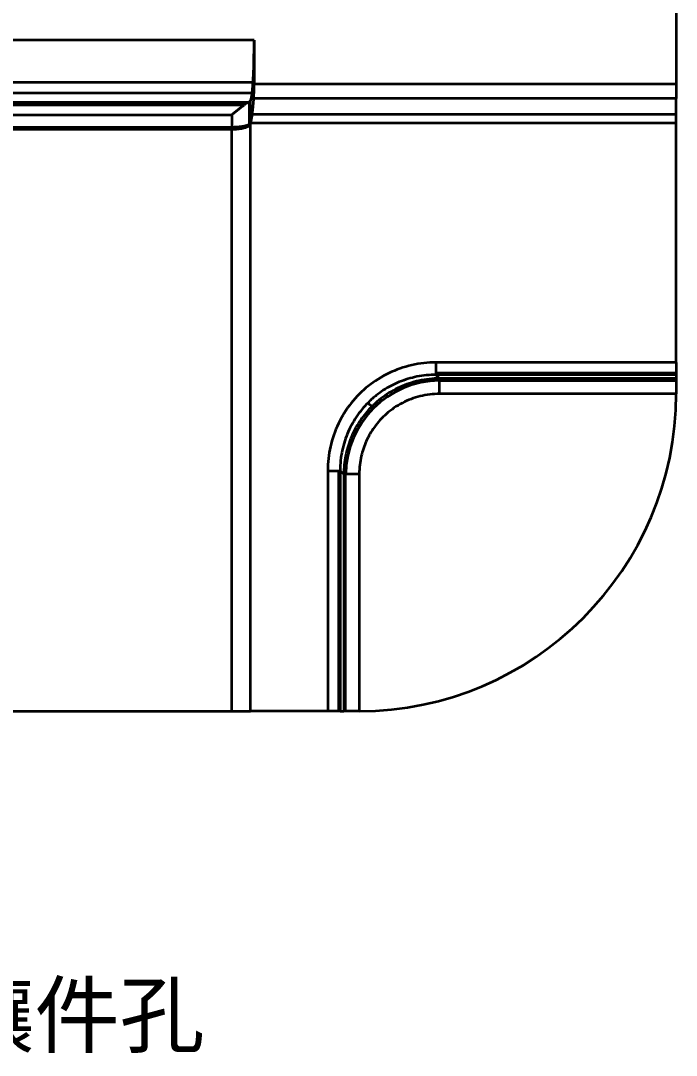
# Model space of a CAD drawing. Header units: millimetres. Extents: x -467 to 269, y 332 to 784.
# Drawn here: x -101.8 to 3.3, y 331.8 to 497.5 of the extents above; entities that cross this region are included whole.
import ezdxf

# ---------------------------------------------------------------- set-up
doc = ezdxf.new("R2010")
doc.units = ezdxf.units.MM
doc.layers.add('10', color=7, linetype='Continuous', true_color=0xffffff)
doc.styles.add('Capful-A', font='')
doc.styles.get('Capful-A').set_extended_font_data('Microsoft YaHei')

msp = doc.modelspace()

# ---------------------------------------------------------------- linework, layer by layer
at = {"layer": '10', "color": 7, "linetype": 'Continuous', "lineweight": 35}
for p, q in [((3.263, 710.543), (3.263, 487.295)), ((-64.405, 494.346), (-64.405, 487.295)), ((-105.075, 487.637), (-64.569, 487.637)), ((3.263, 487.295), (-64.405, 487.295)), ((3.263, 487.295), (3.263, 485.029)), ((-64.744, 485.9), (-64.976, 484.713)), ((-66.031, 483.948), (-104.398, 483.948)), ((-65.386, 484.347), (-104.181, 484.347)), ((-65.126, 480.884), (-65.126, 484.501)), ((-64.976, 481.129), (-64.976, 484.713)), ((3.263, 485.029), (-64.459, 485.029)), ((-106.112, 482.405), (-67.987, 482.405)), ((-67.987, 482.405), (-67.987, 480.387)), ((-64.705, 482.516), (-64.976, 481.129)), ((-64.705, 482.516), (3.263, 482.516)), ((3.263, 481.129), (3.263, 482.516)), ((-64.976, 386.87), (-64.976, 481.129)), ((-64.976, 481.129), (3.263, 481.129)), ((3.263, 442.733), (3.263, 481.129)), ((-67.987, 480.387), (-395.487, 480.387)), ((-395.487, 480.096), (-67.987, 480.096)), ((-67.987, 386.87), (-67.987, 480.096)), ((-35.27, 442.733), (-35.27, 440.753)), ((3.263, 442.733), (-35.27, 442.733)), ((3.263, 442.733), (3.263, 440.753)), ((3.263, 440.995), (-35.27, 440.995)), ((-34.69, 440.173), (-35.27, 440.753)), ((3.263, 440.753), (-35.27, 440.753)), ((3.263, 440.173), (-34.69, 440.173)), ((-34.69, 437.697), (-34.69, 440.173)), ((-34.69, 439.87), (3.263, 439.87)), ((3.263, 440.753), (3.263, 440.173)), ((3.263, 440.173), (3.263, 437.87)), ((3.263, 437.697), (-34.69, 437.697)), ((-46.157, 436.291), (-45.542, 435.676)), ((-52.6, 425.404), (-50.619, 425.404)), ((-52.6, 425.404), (-52.6, 386.87)), ((-50.861, 425.404), (-50.861, 386.87)), ((-50.039, 424.824), (-50.619, 425.404)), ((-50.619, 425.404), (-50.619, 386.87)), ((-50.039, 424.824), (-50.039, 386.87)), ((-47.564, 424.824), (-50.039, 424.824)), ((-49.737, 386.87), (-49.737, 424.824)), ((-47.564, 424.824), (-47.564, 386.871)), ((-197.401, 386.87), (-67.987, 386.87)), ((-67.987, 386.87), (-64.976, 386.87)), ((-52.6, 386.87), (-64.976, 386.87)), ((-50.619, 386.87), (-52.6, 386.87)), ((-50.619, 386.87), (-50.039, 386.87)), ((-47.737, 386.87), (-50.039, 386.87))]:
    msp.add_line(p, q, dxfattribs=at)
msp.add_arc((-47.737, 437.87), 51, 270.1946, 359.8054, dxfattribs=at)
for centre, major_axis, ratio, start_param, end_param in [((-64.863, 494.346), (0, 8.743), 0.0524078, 3.4033245, 4.7123313), ((-64.562, 487.295), (0, 3), 0.0524078, 3.8565575, 4.7123886), ((-67.987, 484.756), (-3.015, 0), 0.2679492, 2.6111916, 3.0892329), ((-34.085, 424.218), (-11.175, 11.175), 0.9808148, 5.5268041, 7.0395666)]:
    msp.add_ellipse(centre, major_axis=major_axis, ratio=ratio, start_param=start_param, end_param=end_param, dxfattribs=at)
for points in [[(-64.405, 494.346), (-82.405, 494.346), (-100.405, 494.346), (-118.405, 494.346)], [(-104.176, 485.9), (-91.032, 485.9), (-77.888, 485.9), (-64.744, 485.9)], [(-65.063, 480.937), (-65.058, 480.86), (-65.078, 480.8), (-65.124, 480.744)], [(-35.27, 442.733), (-36.591, 442.733), (-39.158, 442.447), (-42.894, 441.152), (-46.198, 439.076), (-48.959, 436.312), (-51.029, 433.006), (-52.317, 429.271), (-52.6, 426.716), (-52.6, 425.404)], [(-34.69, 437.697), (-35.756, 437.697), (-37.812, 437.444), (-40.727, 436.354), (-43.297, 434.588), (-45.243, 432.398), (-46.502, 430.165), (-47.317, 427.789), (-47.564, 425.857), (-47.564, 424.824)], [(3.263, 437.87), (3.263, 437.842), (3.263, 437.784), (3.263, 437.726), (3.263, 437.697)], [(-47.564, 386.871), (-47.593, 386.871), (-47.65, 386.87), (-47.708, 386.87), (-47.737, 386.87)]]:
    msp.add_open_spline(points, degree=3, dxfattribs=at)
for points, knots in [([(-65.386, 484.347), (-65.425, 484.329), (-65.466, 484.309), (-65.55, 484.263), (-65.594, 484.237), (-65.729, 484.155), (-65.825, 484.091), (-65.952, 484.003), (-65.978, 483.985), (-66.03, 483.949), (-66.056, 483.93), (-66.135, 483.873), (-66.188, 483.834), (-66.35, 483.713), (-66.46, 483.629), (-66.629, 483.498), (-66.686, 483.454), (-66.773, 483.386), (-66.802, 483.363), (-66.86, 483.317), (-66.889, 483.294), (-67.035, 483.178), (-67.153, 483.084), (-67.389, 482.893), (-67.508, 482.796), (-67.687, 482.651), (-67.747, 482.602), (-67.837, 482.528), (-67.882, 482.492), (-67.927, 482.455), (-67.957, 482.43), (-67.972, 482.418), (-67.987, 482.405)], [0, 0, 0, 0, 0.0625, 0.0625, 0.125, 0.125, 0.25, 0.25, 0.28125, 0.28125, 0.3125, 0.3125, 0.375, 0.375, 0.5, 0.5, 0.5625, 0.5625, 0.59375, 0.59375, 0.625, 0.625, 0.75, 0.75, 0.875, 0.875, 0.9375, 0.9375, 0.96875, 0.984375, 0.984375, 1, 1, 1, 1]), ([(-64.705, 482.516), (-64.705, 482.516), (-64.665, 482.719), (-64.59, 483.262), (-64.51, 484.22), (-64.469, 484.853), (-64.459, 485.029)], [0, 0, 0, 0, 0.0002598, 0.439947, 0.8501342, 1, 1, 1, 1]), ([(3.263, 482.516), (3.263, 482.719), (3.263, 483.261), (3.263, 484.22), (3.263, 484.853), (3.263, 485.029)], [0, 0, 0, 0, 0.4399765, 0.8501421, 1, 1, 1, 1]), ([(-65.063, 480.937), (-65.066, 480.934), (-65.07, 480.93), (-65.077, 480.923), (-65.085, 480.916), (-65.093, 480.909), (-65.102, 480.902), (-65.112, 480.895), (-65.121, 480.887), (-65.132, 480.879), (-65.143, 480.871), (-65.155, 480.863), (-65.168, 480.855), (-65.181, 480.847), (-65.196, 480.838), (-65.211, 480.829), (-65.249, 480.808), (-65.308, 480.779), (-65.384, 480.746), (-65.434, 480.727), (-65.477, 480.711), (-65.522, 480.695), (-65.583, 480.675), (-65.648, 480.655), (-65.718, 480.635), (-65.793, 480.616), (-65.872, 480.596), (-65.958, 480.576), (-66.048, 480.557), (-66.131, 480.541), (-66.203, 480.528), (-66.263, 480.517), (-66.323, 480.508), (-66.384, 480.498), (-66.445, 480.489), (-66.506, 480.48), (-66.568, 480.472), (-66.63, 480.465), (-66.691, 480.457), (-66.753, 480.45), (-66.815, 480.444), (-66.877, 480.438), (-66.939, 480.432), (-67.001, 480.427), (-67.062, 480.422), (-67.123, 480.417), (-67.184, 480.413), (-67.245, 480.409), (-67.305, 480.406), (-67.365, 480.403), (-67.424, 480.4), (-67.483, 480.397), (-67.541, 480.395), (-67.599, 480.393), (-67.656, 480.391), (-67.713, 480.39), (-67.769, 480.389), (-67.825, 480.388), (-67.879, 480.387), (-67.934, 480.387), (-67.969, 480.387), (-67.987, 480.387)], [0, 0, 0, 0, 0.0068973, 0.0140277, 0.0213913, 0.0289881, 0.0368181, 0.0448813, 0.0531778, 0.0617076, 0.0704707, 0.0794673, 0.0886974, 0.098161, 0.1078583, 0.1177895, 0.1279546, 0.1818277, 0.2209908, 0.2454238, 0.2551172, 0.2803046, 0.3061959, 0.3327913, 0.3600916, 0.3880982, 0.4168135, 0.4462396, 0.4763755, 0.5072197, 0.5257962, 0.5441938, 0.5624123, 0.5804514, 0.598311, 0.6159913, 0.6334924, 0.6508147, 0.6679585, 0.6849242, 0.7017118, 0.718321, 0.7347519, 0.7510043, 0.7670781, 0.7829732, 0.7986898, 0.8142276, 0.8295869, 0.8447677, 0.8597701, 0.8745944, 0.8892408, 0.9037097, 0.9180013, 0.9321154, 0.9460514, 0.9598085, 0.9733861, 0.9867834, 1, 1, 1, 1]), ([(-67.987, 480.096), (-67.829, 480.096), (-67.672, 480.099), (-67.477, 480.107), (-67.438, 480.109), (-67.36, 480.113), (-67.245, 480.12), (-67.132, 480.128), (-66.91, 480.148), (-66.766, 480.164), (-66.591, 480.189), (-66.556, 480.194), (-66.487, 480.205), (-66.385, 480.222), (-66.288, 480.241), (-66.099, 480.281), (-65.98, 480.31), (-65.841, 480.352), (-65.814, 480.36), (-65.76, 480.378), (-65.734, 480.387), (-65.657, 480.415), (-65.608, 480.434), (-65.469, 480.494), (-65.386, 480.538), (-65.277, 480.61), (-65.243, 480.635), (-65.195, 480.675), (-65.18, 480.688), (-65.151, 480.716), (-65.137, 480.73), (-65.124, 480.745)], [0, 0, 0, 0, 0.125, 0.125, 0.15625, 0.15625, 0.1875, 0.25, 0.25, 0.375, 0.375, 0.40625, 0.40625, 0.4375, 0.5, 0.5, 0.625, 0.625, 0.65625, 0.65625, 0.6875, 0.6875, 0.75, 0.75, 0.875, 0.875, 0.9375, 0.9375, 0.96875, 0.96875, 1, 1, 1, 1]), ([(-65.124, 480.744), (-65.108, 480.761), (-65.094, 480.78), (-65.068, 480.821), (-65.055, 480.842), (-65.033, 480.888), (-65.023, 480.913), (-65.009, 480.952), (-65.004, 480.965), (-64.996, 480.994), (-64.992, 481.008), (-64.989, 481.025)], [0, 0, 0, 0, 0.25, 0.25, 0.5, 0.5, 0.75, 0.75, 0.875, 0.875, 1, 1, 1, 1]), ([(-65.063, 480.937), (-65.062, 480.938), (-65.059, 480.941), (-65.054, 480.946), (-65.05, 480.951), (-65.045, 480.956), (-65.041, 480.962), (-65.036, 480.968), (-65.032, 480.975), (-65.027, 480.982), (-65.023, 480.989), (-65.019, 480.997), (-65.014, 481.005), (-65.01, 481.014), (-65.006, 481.023), (-65.002, 481.033), (-64.997, 481.045), (-64.993, 481.058), (-64.988, 481.073), (-64.984, 481.09), (-64.98, 481.109), (-64.977, 481.122), (-64.976, 481.129)], [0, 0, 0, 0, 0.0303292, 0.0618801, 0.0946559, 0.1286597, 0.1638941, 0.2003615, 0.2380641, 0.2770038, 0.3171825, 0.3586017, 0.4012629, 0.4451675, 0.4903166, 0.5391403, 0.5959583, 0.6607722, 0.7335828, 0.8143907, 0.9031963, 1, 1, 1, 1]), ([(-64.989, 481.025), (-64.987, 481.032), (-64.986, 481.039), (-64.983, 481.055), (-64.982, 481.063), (-64.979, 481.08), (-64.978, 481.089), (-64.977, 481.103), (-64.977, 481.108), (-64.976, 481.118), (-64.976, 481.123), (-64.976, 481.129)], [0, 0, 0, 0, 0.25, 0.25, 0.5, 0.5, 0.75, 0.75, 0.875, 0.875, 1, 1, 1, 1]), ([(-67.987, 480.387), (-67.987, 480.344), (-67.987, 480.267), (-67.987, 480.173), (-67.987, 480.083), (-67.987, 480.082), (-67.987, 480.096)], [0, 0, 0, 0, 0.2247563, 0.4416925, 0.7309407, 1, 1, 1, 1]), ([(-35.27, 440.753), (-35.788, 440.754), (-36.302, 440.73), (-37.318, 440.631), (-37.819, 440.558), (-38.805, 440.364), (-39.289, 440.244), (-40.237, 439.96), (-40.701, 439.796), (-41.603, 439.428), (-42.042, 439.224), (-42.893, 438.779), (-43.304, 438.538), (-44.097, 438.022), (-44.479, 437.748), (-45.027, 437.315), (-45.206, 437.167), (-45.468, 436.939), (-45.597, 436.824), (-45.745, 436.688), (-45.819, 436.619), (-45.855, 436.584), (-45.873, 436.567), (-45.883, 436.559), (-45.887, 436.554), (-45.889, 436.552), (-45.89, 436.551), (-45.891, 436.551), (-45.891, 436.55), (-46.246, 436.213), (-46.586, 435.856), (-47.234, 435.105), (-47.542, 434.711), (-48.121, 433.888), (-48.392, 433.459), (-48.893, 432.57), (-49.123, 432.109), (-49.538, 431.16), (-49.723, 430.671), (-50.044, 429.669), (-50.18, 429.156), (-50.399, 428.111), (-50.482, 427.579), (-50.593, 426.5), (-50.621, 425.954), (-50.619, 425.404)], [0, 0, 0, 0, 0.0625, 0.0625, 0.125, 0.125, 0.1875, 0.1875, 0.25, 0.25, 0.3125, 0.3125, 0.375, 0.375, 0.4375, 0.4375, 0.46875, 0.46875, 0.484375, 0.4921875, 0.4960938, 0.4980469, 0.4990234, 0.4995117, 0.4997559, 0.4998779, 0.499939, 0.499939, 0.5, 0.5, 0.5625, 0.5625, 0.625, 0.625, 0.6875, 0.6875, 0.75, 0.75, 0.8125, 0.8125, 0.875, 0.875, 0.9375, 0.9375, 1, 1, 1, 1]), ([(-34.69, 440.173), (-35.25, 440.171), (-36.363, 440.107), (-37.452, 439.927), (-38.521, 439.692), (-39.046, 439.546), (-40.071, 439.203), (-40.571, 439.006), (-41.542, 438.564), (-42.013, 438.319), (-42.922, 437.785), (-43.36, 437.497), (-44.198, 436.881), (-44.599, 436.554), (-45.17, 436.038), (-45.448, 435.773), (-45.76, 435.455), (-45.912, 435.293), (-45.987, 435.212), (-46.024, 435.171), (-46.043, 435.15), (-46.052, 435.14), (-46.057, 435.135), (-46.059, 435.132), (-46.06, 435.131), (-46.061, 435.13), (-46.061, 435.13), (-46.061, 435.13), (-46.36, 434.8), (-46.646, 434.456), (-47.191, 433.737), (-47.449, 433.363), (-47.935, 432.587), (-48.162, 432.186), (-48.582, 431.358), (-48.774, 430.932), (-49.122, 430.057), (-49.277, 429.608), (-49.546, 428.692), (-49.66, 428.225), (-49.845, 427.274), (-49.987, 426.308), (-50.038, 425.32), (-50.039, 424.824)], [0, 0, 0, 0, 0.0625, 0.125, 0.125, 0.1875, 0.1875, 0.25, 0.25, 0.3125, 0.3125, 0.375, 0.375, 0.4375, 0.4375, 0.46875, 0.484375, 0.4921875, 0.4960938, 0.4980469, 0.4990234, 0.4995117, 0.4997559, 0.4998779, 0.499939, 0.4999695, 0.4999695, 0.5, 0.5, 0.5625, 0.5625, 0.625, 0.625, 0.6875, 0.6875, 0.75, 0.75, 0.8125, 0.8125, 0.875, 0.875, 0.9375, 1, 1, 1, 1])]:
    msp.add_open_spline(points, degree=3, knots=knots, dxfattribs=at)

# ---------------------------------------------------------------- texts
at = {"insert": (-406.539, 343.232), "char_height": 10, "attachment_point": 1, "style": 'Capful-A'}
msp.add_mtext_dynamic_manual_height_columns('CH184-07A-DOWN 前模仁 线割{\\fISOCPEUR|b0|i0|c134|p34;%%C3}.5镶针孔，{\\fISOCPEUR|b0|i0|c134|p34;%%C}12镶件孔', width=363.62564, gutter_width=12.5, heights=[0], dxfattribs=at)

doc.saveas('drawing.dxf')
